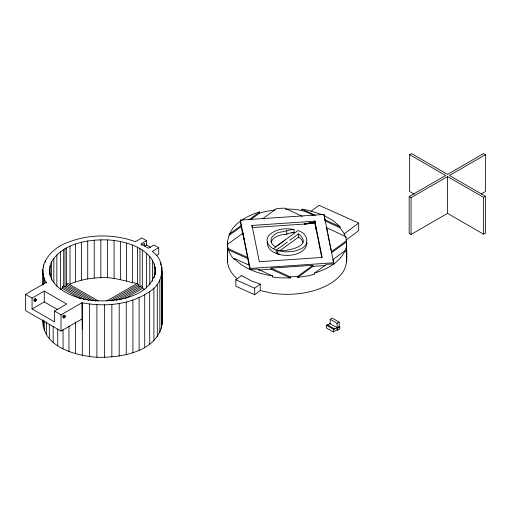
<?xml version="1.0" encoding="UTF-8"?>
<svg xmlns="http://www.w3.org/2000/svg" width="511" height="511" viewBox="0 0 511 511"><rect width="100%" height="100%" fill="white"/><g stroke="black" fill="none" stroke-linecap="round" stroke-linejoin="round"><path stroke-width="0.77" d="M139.963 248.787L139.95 286.697L138.545 285.885L112.714 300.794M260.246 290.58L260.246 284.084L252.019 281.248L241.479 275.563L235.839 279.76L235.839 286.256L254.695 294.706L260.246 290.58L272.261 293.237A59.557 34.384 0 0 0 294.585 294.042A59.589 34.403 0 0 0 315.855 290.05C325.303 286.933 334.577 282.225 341.099 274.516C349.269 265.503 346.113 252.67 346.65 241.735L345.838 236.65L326.478 227.619L327.557 232.901M46.36 282.072L46.507 283.049C35.917 266.57 50.327 249.061 65.938 243.172C87.771 233.974 113.167 233.616 135.402 241.671L141.834 237.96L146.516 240.668L146.516 244.999L150.611 247.362M82.303 329.103L81.971 302.742L82.303 302.825C104.998 307.117 130.279 304.939 149.685 291.519C164.184 283.068 166.477 261.338 152.284 251.418L158.71 247.707L158.71 254.203L156.142 255.685M314.814 222.445L304.313 224.061L314.814 221.895L316.041 229.407L314.795 221.078L314.98 223.333L251.993 227.606M227.516 241.46L227.516 262.034L227.516 241.46L229.286 234.204L233.067 227.874L236.676 224.08L240.298 221.193L240.298 220.107L324.019 214.448L333.862 263.861C328.049 268.09 321.355 271.034 314.495 273.098L314.495 274.177L309.072 275.653L297.715 277.454L297.715 276.374L312.911 265.286L312.911 266.365L297.715 277.454M346.65 240.649L331.403 251.782L331.403 252.862L346.65 241.735L346.65 245.759L344.874 251.955L344.874 250.869L332.987 259.562L333.862 263.861L326.42 264.372L314.495 273.098M314.814 222.081L304.313 224.061L314.814 222.259M65.216 316.437C63.485 312.732 62.431 321.483 65.216 316.437L63.907 315.683M36.262 299.785C34.735 295.895 33.33 304.748 36.262 299.785L34.952 299.031M162.179 271.488L162.179 324.044C156.922 352.162 120.666 357.911 96.905 357.266C75.877 355.79 42.266 346.963 43.096 320.442M155.548 271.367C150.17 298.43 113.461 302.646 90.952 300.296C72.722 298.456 41.589 285.291 51.573 261.856C62.994 243.357 87.419 239.289 107.514 239.908C127.29 240.847 157.005 250.026 155.548 274.522M267.298 241.703C266.276 259.818 307.034 259.875 306.977 242.259M271.181 242.08C272.887 237.372 278.227 235.462 282.724 234.645C286.748 235.06 289.993 232.083 294.049 232.748L294.049 229.496C285.425 227.893 274.918 228.756 268.741 235.673A19.955 11.517 0 0 0 267.036 239.895C266.844 245.114 271.878 248.455 276.215 250.141L280.085 247.311M344.874 250.869C342.709 256.247 338.448 260.476 333.862 263.861M81.971 303.528L82.303 302.825L82.303 355.381M280.041 243.677L278.642 244.699M281.644 242.508L282.328 242.01M284.327 240.547L285.451 239.723M281.069 242.923L280.699 243.198M283.573 241.096L282.794 241.665M281.146 242.942L282.238 242.073M283.662 241.026L284.218 240.63M280.667 243.223L280.603 243.268A3.634 2.095 0 0 1 280.475 243.357L280.45 243.377M273.347 248.793L281.446 242.655M260.246 284.084L254.695 288.21L254.695 294.706M282.557 241.837L282.839 241.633M310.963 211.35L319.062 205.326L358.677 223.083L358.677 230.659L346.004 240.081M344.107 233.917L358.677 223.083M285.406 239.761L286.23 239.154M279.46 254.069L277.716 253.865L277.716 250.614C286.326 251.489 314.316 246.532 298.526 233.827L289.826 240.196M298.526 233.827L298.526 237.078L280.085 250.562M229.286 234.204L241.179 225.504L240.298 221.193M248.812 219.909L259.658 211.969L259.658 213.055L250.882 219.475M229.286 235.29L241.179 226.584L241.179 225.504M286.735 238.784L297.951 230.582C308.408 233.265 310.452 246.021 299.235 249.579A19.782 11.421 0 0 1 292.509 251.514L285.017 251.891L277.716 250.614M280.596 246.941L287.386 241.978M277.875 252.179L276.215 253.392L276.215 250.141M262.501 218.855L276.419 208.686L279.581 208.341L284.761 208.149L302.333 216.351M278.131 245.076L275.64 246.896L273.672 245.529A15.937 9.198 0 0 1 271.322 242.316C269.623 237.353 274.841 233.54 279 232.313C284.218 231.911 288.862 229.599 294.049 229.496M321.847 258.061L314.814 222.624M60.598 251.629L60.598 289.533L62.368 288.376L62.368 286.748L63.69 285.885L63.69 249.604M241.083 220.573C246.781 216.766 253.079 213.879 259.658 211.969M81.971 318.985L61.013 331.083L25.55 310.611L25.55 294.368L46.507 282.264M32.072 298.13L44.265 291.091L66.686 304.039L54.492 311.078L54.492 321.904L32.072 308.963L32.072 298.13L25.55 294.368M146.516 240.668L140.889 243.913L148.394 248.25L154.022 244.999L158.71 247.707M141.515 245.178L144.645 243.377L144.645 246.078L146.516 244.999M32.072 308.963L44.265 301.918L57.175 309.372M54.492 311.078L61.013 314.84L81.971 302.742M106.671 301.036L137.095 283.471L138.545 284.263L138.545 285.885M109.999 300.743L138.545 284.263M116.208 300.404L141.355 285.885L142.722 286.722L142.722 288.345L144.562 289.718M119.906 299.893L142.722 286.722M125.438 298.328L142.722 288.345M414.415 194.25L409.656 191.504L409.656 154.68L411.534 153.6L447.553 174.392L483.572 153.6L485.45 154.68L485.45 191.504L481.375 193.854M485.45 154.68L449.431 175.477L485.45 196.275L485.45 233.093L483.572 234.179L447.553 213.381L411.068 234.447L409.19 233.367L409.19 196.543L445.675 175.477L409.656 154.68M409.19 196.543L411.068 197.629L447.553 176.557L483.572 197.355L485.45 196.275M327.34 324.715L327.34 325.252L330.157 323.629L330.157 319.298L332.22 318.104L339.157 322.115L339.157 326.446L334.283 329.263L334.283 328.72L327.34 324.715L326.401 325.252L326.401 327.96L333.344 331.971L337.094 329.806L337.752 330.183L339.815 328.988L339.815 326.823L339.157 326.446M330.157 319.298L337.094 323.303L339.157 322.115M326.401 325.252L333.344 329.263L334.283 328.72M329.499 323.252L337.752 328.017L339.815 326.823M92.325 300.794L66.5 285.885L65.006 286.645L65.006 248.742M137.095 283.471C125.118 281.325 113.346 276.738 100.852 277.69C90.3 277.958 79.716 279.868 70.007 284.103L70.007 246.2M259.658 213.055L265.088 211.573L275.02 209.925M297.715 276.374L290.369 276.873L271.054 268.115L271.054 269.195L290.369 277.958L290.369 276.873M248.921 264.596L242.763 233.291L227.516 244.392C227.925 250.007 230.174 255.404 234.185 259.454L234.185 258.374L249.279 265.279L250.147 269.527L257.487 269.029L272.625 275.953L272.625 277.032L279.619 277.805L290.369 277.958M251.993 226.884L251.993 225.44L314.98 221.167M240.298 220.107L250.147 268.447L333.862 262.782M271.054 268.115L312.911 265.286M258.24 270.064L271.054 269.195M312.911 266.365L325.622 265.509M228.411 248.78L247.688 257.455M247.688 258.54L228.411 249.86M314.802 223.294L314.795 221.078M285.528 209.203C295.23 208.724 304.882 210.098 313.211 215.438M272.625 275.953L272.254 275.914C258.394 273.621 243.926 268.984 234.185 258.374M291.64 232.326L294.049 232.748M301.905 210.225L301.905 209.146L309.034 210.481L322.154 214.639M235.839 279.76L254.695 288.21M247.707 258.611L247.567 257.461M301.905 209.146L315.402 215.367M324.019 214.448L324.875 219.73L339.994 226.699L339.994 227.778L343.839 232.946L345.838 237.73L345.838 236.65M339.994 227.778L324.875 220.809L324.875 219.73M324.025 215.533L333.063 220.554L339.994 226.699M98.38 301.043L67.995 283.503L66.5 284.263L95.723 301.132M63.69 285.885L88.831 300.404M62.368 286.748L84.462 299.503M62.368 288.376L80.323 298.737M63.888 315.14L65.191 315.894M34.984 298.731L36.294 299.484M63.932 315.396L65.236 316.143M34.863 299.344L36.166 300.098M63.824 316.002L65.133 316.756M34.71 299.657L36.019 300.411M63.032 315.939L64.993 317.069M62.847 316.226L64.801 317.357M33.867 299.561L35.821 300.692M63.275 316.852L64.584 317.606M34.294 300.181L35.598 300.934M34.052 300.353L35.355 301.107M63.038 317.037L64.341 317.791M33.809 300.462L35.112 301.215M62.796 317.159L64.099 317.912M298.526 237.078L301.516 239.455L303.068 242.521M314.802 221.129L322.16 257.448L259.345 261.721L251.993 225.44M346.177 255.532L346.65 257.678M327.864 234.408L330.17 245.74M330.323 246.494L331.096 250.269M241.179 226.584L242.604 233.572M242.763 232.205L244.003 239.34M162.179 324.044L161.949 267.157M483.572 197.355L483.572 234.179M447.553 176.557L447.553 213.381M411.068 197.629L411.068 234.447M346.656 245.708L346.656 262.002M337.752 328.017L337.752 330.183M337.094 323.303L337.094 329.806M333.344 329.263L333.344 331.971M286.767 231.061L286.767 234.306M250.147 268.447L250.147 269.527M249.279 265.279L249.279 266.359M241.479 275.563L241.479 275.997M161.476 275.793L161.476 328.349M160.773 262.884L160.773 265.273M159.841 280.015L159.841 332.572M157.299 284.084L157.299 336.647M155.344 267.515L155.344 274.624M154.303 263.721L154.303 277.933M153.894 287.942L153.894 340.498M152.444 260.022L152.444 281.344M149.793 256.496L149.793 284.921M149.685 291.519L149.685 344.082M146.401 253.181L146.401 287.929M144.728 294.77L144.728 347.327M142.32 250.141L142.32 286.422M139.107 297.632L139.107 350.188M137.612 247.426L137.612 283.707M132.905 300.059L132.905 352.622M132.343 245.069L132.343 282.973M126.607 243.108L126.607 281.012M126.23 302.027L126.23 354.583M120.494 241.582L120.494 279.485M119.178 303.496L119.178 356.052M114.094 240.509L114.094 278.412M111.858 304.435L111.858 356.991M107.514 239.908L107.514 277.812M104.397 304.843L104.397 357.4M100.852 239.787L100.852 277.69M96.905 304.709L96.905 357.266M94.222 240.151L94.222 278.054M89.502 304.032L89.502 356.589M87.72 240.988L87.72 278.891M81.453 242.291L81.453 280.194M75.513 244.034L75.513 281.938M75.424 322.09L75.424 353.663M68.972 326.197L68.972 351.459M66.5 247.982L66.5 285.885M63.051 329.863L63.051 348.809M61.013 314.84L61.013 331.083M57.749 329.167L57.749 345.749M56.855 254.81L56.855 286.396M53.834 258.234L53.834 282.717M53.157 326.542L53.157 342.325M51.573 261.856L51.573 280.022M50.123 265.611L50.123 275.876M49.49 269.438L49.49 274.177M49.337 324.396L49.337 338.601M46.36 321.892L46.36 334.635M45.204 260.789L45.204 262.379M44.272 277.92L44.272 283.49M44.265 291.091L44.265 301.918M44.272 320.921L44.272 330.476M43.569 265.011L43.569 267.4M43.103 273.647L43.103 284.793M43.103 319.829L43.103 326.203M42.867 269.316L42.867 285.247M42.867 320.282L42.867 321.873M236.65 278.354A59.793 34.524 0 0 1 227.51 257.736M242.763 234.377L242.719 233.297L242.763 234.377"/></g></svg>
